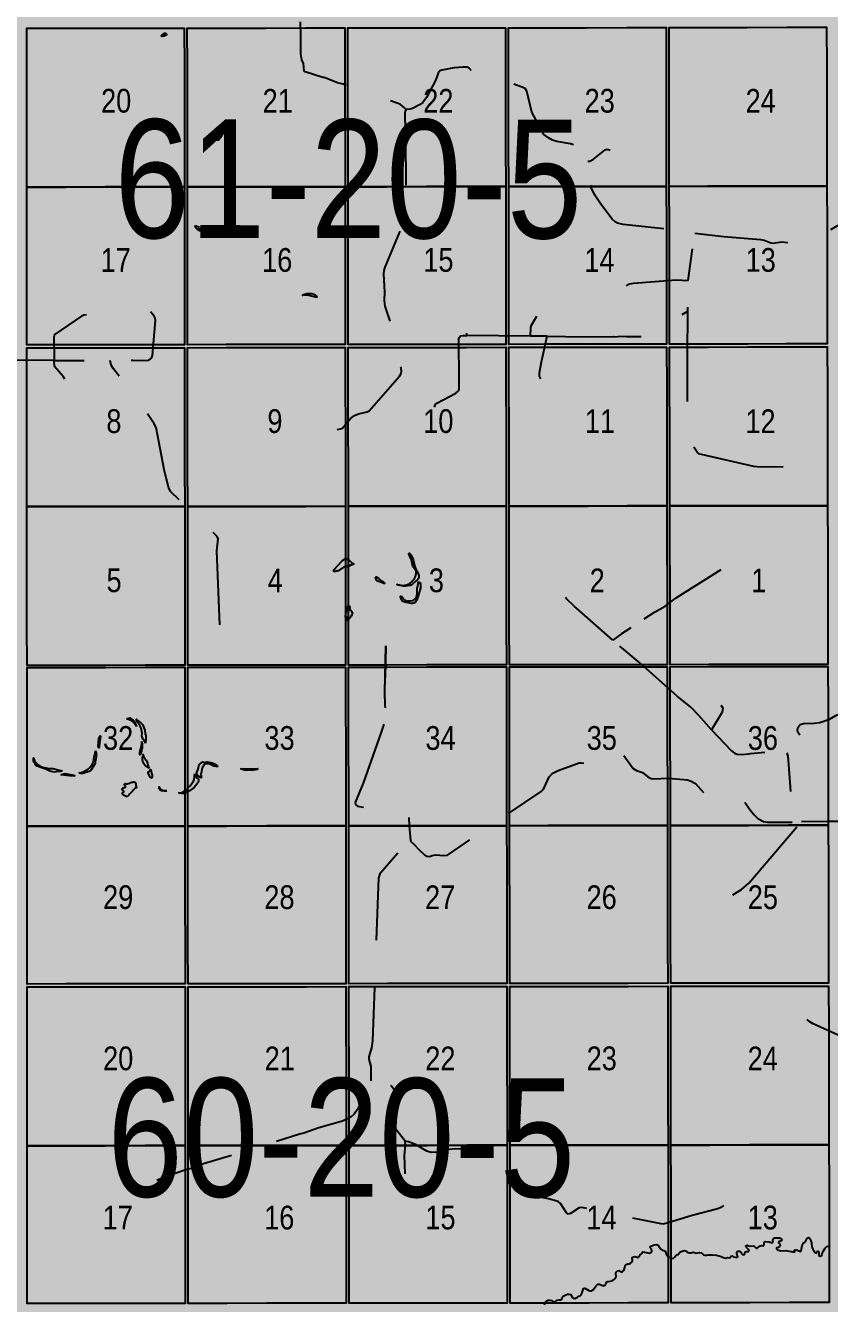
# Model space of a CAD drawing. Extents: x 403018 to 417191, y 6033193 to 6042673.
# Drawn here: x 414791.4 to 415062.6, y 6036080.4 to 6036511.4 of the extents above; entities that cross this region are included whole.
import ezdxf

# ---------------------------------------------------------------- set-up
doc = ezdxf.new("R2010")
doc.units = 0
doc.header["$LTSCALE"] = 5
doc.linetypes.add('DASHED2', pattern=[9.525, 6.35, -3.175])
for name, color, linetype in [('Quarters', 8, 'Continuous'), ('RoadSeg', 57, 'DASHED2'), ('T-WATER', 160, 'Continuous')]:
    doc.layers.add(name, color=color, linetype=linetype)
doc.layers.add('ROUTE-MAP-BACKGROUND-H', color=7, linetype='Continuous', true_color=0xf0ebff)
doc.styles.add('120', font='ARIALN.TTF', dxfattribs={"height": 13})

msp = doc.modelspace()

# ---------------------------------------------------------------- hatches: boundary and pattern name
at = {"layer": 'ROUTE-MAP-BACKGROUND-H'}
h = msp.add_hatch(color=256, dxfattribs=at)
h.dxf.hatch_style = 1
h.paths.add_polyline_path([(412923.423, 6037807.465), (416092.9, 6037807.465), (416092.9, 6035965.758), (412923.423, 6035965.758)])

# ---------------------------------------------------------------- linework, layer by layer
at = {"layer": 'Quarters'}
for points in [[(414804.852, 6036456.976), (414791.807, 6036456.963), (414791.801, 6036470.354), (414791.795, 6036483.744), (414791.789, 6036497.135), (414791.783, 6036510.525), (414804.824, 6036510.538), (414818.199, 6036510.551), (414831.575, 6036510.564), (414844.95, 6036510.577), (414844.961, 6036497.187), (414844.971, 6036483.797), (414844.981, 6036470.407), (414844.991, 6036457.017), (414831.612, 6036457.004), (414818.232, 6036456.99), (414804.852, 6036456.976)], [(414859.04, 6036457.031), (414845.995, 6036457.018), (414845.987, 6036467.432), (414845.985, 6036470.408), (414845.975, 6036483.798), (414845.965, 6036497.188), (414845.955, 6036510.578), (414858.995, 6036510.591), (414872.371, 6036510.604), (414885.746, 6036510.617), (414899.122, 6036510.63), (414899.136, 6036497.24), (414899.15, 6036483.851), (414899.165, 6036470.461), (414899.179, 6036457.072), (414885.8, 6036457.059), (414872.42, 6036457.045), (414862.654, 6036457.035), (414859.04, 6036457.031)], [(414953.343, 6036470.52), (414953.362, 6036457.131), (414939.984, 6036457.116), (414926.605, 6036457.101), (414913.227, 6036457.087), (414900.183, 6036457.073), (414900.169, 6036470.463), (414900.155, 6036483.852), (414900.14, 6036497.241), (414900.126, 6036510.631), (414913.165, 6036510.644), (414926.538, 6036510.657), (414939.912, 6036510.672), (414953.286, 6036510.686), (414953.305, 6036497.298), (414953.324, 6036483.909), (414953.343, 6036470.52)], [(415007.522, 6036470.58), (415007.546, 6036457.192), (414994.167, 6036457.177), (414980.789, 6036457.162), (414967.41, 6036457.147), (414954.366, 6036457.132), (414954.347, 6036470.521), (414954.328, 6036483.91), (414954.309, 6036497.299), (414954.29, 6036510.688), (414967.329, 6036510.702), (414980.703, 6036510.716), (414994.077, 6036510.731), (415007.451, 6036510.746), (415007.475, 6036497.357), (415007.498, 6036483.969), (415007.522, 6036470.58)], [(415061.701, 6036470.69), (415061.729, 6036457.298), (415048.351, 6036457.272), (415034.972, 6036457.246), (415021.594, 6036457.22), (415008.55, 6036457.194), (415008.526, 6036470.582), (415008.503, 6036483.971), (415008.479, 6036497.359), (415008.455, 6036510.748), (415021.494, 6036510.777), (415034.868, 6036510.806), (415048.242, 6036510.836), (415061.616, 6036510.865), (415061.644, 6036497.473), (415061.673, 6036484.082), (415061.701, 6036470.69)], [(414804.88, 6036403.75), (414791.832, 6036403.736), (414791.826, 6036416.791), (414791.82, 6036430.182), (414791.814, 6036443.573), (414791.807, 6036456.963), (414804.852, 6036456.976), (414818.232, 6036456.99), (414831.612, 6036457.004), (414844.991, 6036457.017), (414845.001, 6036443.627), (414845.012, 6036430.237), (414845.019, 6036420.596), (414845.022, 6036416.847), (414845.032, 6036403.792), (414831.648, 6036403.778), (414818.264, 6036403.764), (414804.88, 6036403.75)], [(414859.085, 6036403.807), (414846.036, 6036403.793), (414846.026, 6036416.848), (414846.016, 6036430.238), (414846.006, 6036443.628), (414845.999, 6036452.708), (414845.995, 6036457.018), (414859.04, 6036457.031), (414862.654, 6036457.035), (414872.42, 6036457.045), (414885.8, 6036457.059), (414899.179, 6036457.072), (414899.194, 6036443.683), (414899.208, 6036430.293), (414899.222, 6036416.904), (414899.236, 6036403.849), (414885.852, 6036403.835), (414872.469, 6036403.821), (414859.085, 6036403.807)], [(414953.419, 6036416.964), (414953.438, 6036403.91), (414940.055, 6036403.895), (414926.671, 6036403.879), (414913.288, 6036403.865), (414900.241, 6036403.851), (414900.227, 6036416.905), (414900.212, 6036430.294), (414900.198, 6036443.684), (414900.183, 6036457.073), (414913.227, 6036457.087), (414926.605, 6036457.101), (414939.984, 6036457.116), (414953.362, 6036457.131), (414953.381, 6036443.742), (414953.4, 6036430.353), (414953.419, 6036416.964)], [(415007.617, 6036417.027), (415007.64, 6036403.973), (414994.257, 6036403.958), (414980.874, 6036403.942), (414967.49, 6036403.927), (414954.442, 6036403.911), (414954.423, 6036416.965), (414954.404, 6036430.354), (414954.385, 6036443.743), (414954.366, 6036457.132), (414967.41, 6036457.147), (414980.789, 6036457.162), (414994.167, 6036457.177), (415007.546, 6036457.192), (415007.569, 6036443.804), (415007.593, 6036430.415), (415007.617, 6036417.027)], [(415061.814, 6036417.123), (415061.842, 6036404.066), (415048.459, 6036404.043), (415047.917, 6036404.042), (415035.076, 6036404.02), (415021.692, 6036403.997), (415008.644, 6036403.975), (415008.621, 6036417.028), (415008.597, 6036430.417), (415008.574, 6036443.806), (415008.55, 6036457.194), (415021.594, 6036457.22), (415034.972, 6036457.246), (415048.351, 6036457.272), (415061.729, 6036457.298), (415061.758, 6036443.907), (415061.786, 6036430.515), (415061.814, 6036417.123)], [(414804.909, 6036349.184), (414791.856, 6036349.169), (414791.85, 6036362.56), (414791.844, 6036375.95), (414791.838, 6036389.341), (414791.832, 6036402.732), (414804.881, 6036402.745), (414818.265, 6036402.759), (414831.649, 6036402.774), (414845.033, 6036402.788), (414845.043, 6036389.398), (414845.048, 6036381.842), (414845.053, 6036376.008), (414845.063, 6036362.618), (414845.073, 6036349.228), (414831.685, 6036349.213), (414818.297, 6036349.198), (414804.909, 6036349.184)], [(414859.131, 6036349.243), (414846.078, 6036349.229), (414846.067, 6036362.619), (414846.057, 6036376.009), (414846.047, 6036389.399), (414846.037, 6036402.789), (414859.086, 6036402.803), (414872.47, 6036402.817), (414885.853, 6036402.831), (414899.237, 6036402.845), (414899.252, 6036389.456), (414899.266, 6036376.066), (414899.28, 6036362.677), (414899.295, 6036349.288), (414885.907, 6036349.273), (414872.519, 6036349.258), (414859.131, 6036349.243)], [(414953.496, 6036362.739), (414953.515, 6036349.351), (414940.127, 6036349.335), (414926.739, 6036349.319), (414913.352, 6036349.303), (414900.299, 6036349.289), (414900.285, 6036362.678), (414900.27, 6036376.067), (414900.256, 6036389.457), (414900.242, 6036402.846), (414913.29, 6036402.86), (414926.673, 6036402.875), (414940.056, 6036402.891), (414953.439, 6036402.906), (414953.458, 6036389.517), (414953.477, 6036376.128), (414953.496, 6036362.739)], [(415007.713, 6036362.804), (415007.736, 6036349.415), (414994.348, 6036349.399), (414980.961, 6036349.383), (414967.572, 6036349.367), (414954.52, 6036349.352), (414954.501, 6036362.741), (414954.481, 6036376.129), (414954.462, 6036389.518), (414954.443, 6036402.907), (414967.492, 6036402.922), (414980.875, 6036402.938), (414994.258, 6036402.953), (415007.642, 6036402.969), (415007.665, 6036389.58), (415007.689, 6036376.192), (415007.713, 6036362.804)], [(415061.929, 6036362.887), (415061.957, 6036349.495), (415048.57, 6036349.475), (415035.182, 6036349.456), (415021.794, 6036349.436), (415008.741, 6036349.417), (415008.717, 6036362.805), (415008.693, 6036376.194), (415008.67, 6036389.582), (415008.646, 6036402.971), (415021.694, 6036402.993), (415035.078, 6036403.016), (415048.461, 6036403.039), (415061.844, 6036403.062), (415061.872, 6036389.67), (415061.901, 6036376.278), (415061.929, 6036362.887)], [(414804.937, 6036295.62), (414791.88, 6036295.605), (414791.874, 6036308.996), (414791.868, 6036322.387), (414791.863, 6036334.654), (414791.862, 6036335.778), (414791.856, 6036349.169), (414804.909, 6036349.184), (414818.297, 6036349.198), (414831.685, 6036349.213), (414845.073, 6036349.228), (414845.084, 6036335.838), (414845.094, 6036322.447), (414845.104, 6036309.057), (414845.114, 6036295.666), (414831.722, 6036295.65), (414818.33, 6036295.635), (414804.937, 6036295.62)], [(414859.175, 6036295.682), (414846.118, 6036295.667), (414846.108, 6036309.058), (414846.098, 6036322.448), (414846.088, 6036335.839), (414846.078, 6036349.229), (414859.131, 6036349.243), (414872.519, 6036349.258), (414885.907, 6036349.273), (414899.295, 6036349.288), (414899.309, 6036335.898), (414899.323, 6036322.508), (414899.338, 6036309.118), (414899.352, 6036295.728), (414885.96, 6036295.713), (414872.568, 6036295.697), (414859.175, 6036295.682)], [(414953.572, 6036309.183), (414953.591, 6036295.793), (414940.199, 6036295.777), (414926.806, 6036295.76), (414913.414, 6036295.744), (414900.356, 6036295.729), (414900.342, 6036309.119), (414900.328, 6036322.509), (414900.313, 6036335.899), (414900.299, 6036349.289), (414913.352, 6036349.303), (414926.739, 6036349.319), (414940.127, 6036349.335), (414953.515, 6036349.351), (414953.534, 6036335.961), (414953.553, 6036322.572), (414953.572, 6036309.183)], [(415007.808, 6036309.249), (415007.831, 6036295.861), (414994.439, 6036295.844), (414981.046, 6036295.827), (414967.653, 6036295.811), (414954.596, 6036295.795), (414954.577, 6036309.184), (414954.558, 6036322.573), (414954.539, 6036335.963), (414954.52, 6036349.352), (414967.572, 6036349.367), (414980.961, 6036349.383), (414994.348, 6036349.399), (415007.736, 6036349.415), (415007.76, 6036336.027), (415007.784, 6036322.638), (415007.808, 6036309.249)], [(415062.043, 6036309.32), (415062.071, 6036295.928), (415048.679, 6036295.911), (415035.286, 6036295.895), (415021.893, 6036295.878), (415008.836, 6036295.862), (415008.812, 6036309.251), (415008.788, 6036322.64), (415008.764, 6036336.028), (415008.741, 6036349.417), (415021.794, 6036349.436), (415035.182, 6036349.456), (415048.57, 6036349.475), (415061.957, 6036349.495), (415061.986, 6036336.103), (415062.014, 6036322.712), (415062.043, 6036309.32)], [(414804.961, 6036241.395), (414791.899, 6036241.381), (414791.894, 6036254.77), (414791.89, 6036268.158), (414791.885, 6036281.547), (414791.88, 6036294.935), (414804.938, 6036294.95), (414818.33, 6036294.966), (414831.722, 6036294.981), (414845.115, 6036294.996), (414845.124, 6036281.607), (414845.133, 6036268.218), (414845.143, 6036254.828), (414845.152, 6036241.439), (414831.755, 6036241.425), (414818.358, 6036241.41), (414804.961, 6036241.395)], [(414859.219, 6036241.455), (414846.157, 6036241.44), (414846.147, 6036254.83), (414846.138, 6036268.219), (414846.128, 6036281.608), (414846.119, 6036294.997), (414859.176, 6036295.012), (414872.568, 6036295.028), (414885.961, 6036295.043), (414899.353, 6036295.058), (414899.367, 6036281.668), (414899.381, 6036268.278), (414899.396, 6036254.888), (414899.41, 6036241.498), (414886.013, 6036241.484), (414872.616, 6036241.469), (414859.219, 6036241.455)], [(414953.649, 6036254.952), (414953.668, 6036241.561), (414940.271, 6036241.545), (414926.874, 6036241.529), (414913.476, 6036241.514), (414900.414, 6036241.5), (414900.4, 6036254.89), (414900.386, 6036268.28), (414900.371, 6036281.67), (414900.357, 6036295.06), (414913.414, 6036295.075), (414926.807, 6036295.091), (414940.2, 6036295.107), (414953.592, 6036295.124), (414953.611, 6036281.733), (414953.63, 6036268.343), (414953.649, 6036254.952)], [(415007.904, 6036255.017), (415007.928, 6036241.626), (414994.53, 6036241.61), (414981.133, 6036241.594), (414967.735, 6036241.578), (414954.673, 6036241.563), (414954.654, 6036254.953), (414954.635, 6036268.344), (414954.616, 6036281.734), (414954.597, 6036295.125), (414967.654, 6036295.141), (414981.047, 6036295.158), (414994.44, 6036295.175), (415007.833, 6036295.191), (415007.856, 6036281.8), (415007.88, 6036268.409), (415007.904, 6036255.017)], [(415062.158, 6036255.094), (415062.187, 6036241.706), (415048.789, 6036241.686), (415035.392, 6036241.667), (415021.994, 6036241.647), (415008.932, 6036241.628), (415008.908, 6036255.019), (415008.902, 6036258.636), (415008.884, 6036268.41), (415008.861, 6036281.801), (415008.837, 6036295.192), (415021.895, 6036295.209), (415035.287, 6036295.225), (415040.57, 6036295.231), (415048.68, 6036295.242), (415062.073, 6036295.258), (415062.101, 6036281.87), (415062.13, 6036268.482), (415062.158, 6036255.094)], [(414804.984, 6036188.175), (414791.917, 6036188.161), (414791.913, 6036201.215), (414791.908, 6036214.604), (414791.904, 6036227.992), (414791.899, 6036241.381), (414804.961, 6036241.395), (414818.358, 6036241.41), (414831.755, 6036241.425), (414845.152, 6036241.439), (414845.162, 6036228.05), (414845.171, 6036214.661), (414845.181, 6036201.271), (414845.19, 6036188.217), (414831.788, 6036188.203), (414818.386, 6036188.189), (414804.984, 6036188.175)], [(414859.261, 6036188.231), (414846.194, 6036188.218), (414846.185, 6036201.272), (414846.176, 6036214.662), (414846.166, 6036228.051), (414846.157, 6036241.44), (414859.219, 6036241.455), (414872.616, 6036241.469), (414886.013, 6036241.484), (414899.41, 6036241.498), (414899.424, 6036228.108), (414899.439, 6036214.719), (414899.453, 6036201.328), (414899.467, 6036188.273), (414886.065, 6036188.259), (414872.663, 6036188.245), (414859.261, 6036188.231)], [(414953.726, 6036201.389), (414953.744, 6036188.334), (414940.342, 6036188.318), (414926.94, 6036188.303), (414913.538, 6036188.288), (414900.471, 6036188.274), (414900.457, 6036201.329), (414900.443, 6036214.72), (414900.429, 6036228.11), (414900.414, 6036241.5), (414913.476, 6036241.514), (414926.874, 6036241.529), (414940.271, 6036241.545), (414953.668, 6036241.561), (414953.688, 6036228.171), (414953.707, 6036214.78), (414953.726, 6036201.389)], [(415007.999, 6036201.452), (415008.022, 6036188.396), (414994.62, 6036188.381), (414981.218, 6036188.365), (414967.816, 6036188.35), (414954.748, 6036188.335), (414954.73, 6036201.39), (414954.711, 6036214.781), (414954.692, 6036228.172), (414954.673, 6036241.563), (414967.735, 6036241.578), (414981.133, 6036241.594), (414994.53, 6036241.61), (415007.928, 6036241.626), (415007.951, 6036228.235), (415007.975, 6036214.844), (415007.999, 6036201.452)], [(415062.272, 6036201.541), (415062.3, 6036188.488), (415048.898, 6036188.465), (415035.496, 6036188.443), (415022.093, 6036188.42), (415009.026, 6036188.398), (415009.003, 6036201.454), (415008.979, 6036214.845), (415008.956, 6036228.236), (415008.932, 6036241.628), (415021.994, 6036241.647), (415035.392, 6036241.667), (415048.789, 6036241.686), (415062.187, 6036241.706), (415062.215, 6036228.318), (415062.244, 6036214.93), (415062.272, 6036201.541)], [(414805.008, 6036133.616), (414791.936, 6036133.603), (414791.932, 6036146.991), (414791.927, 6036160.38), (414791.922, 6036173.768), (414791.918, 6036187.157), (414804.985, 6036187.171), (414818.387, 6036187.185), (414831.789, 6036187.199), (414845.191, 6036187.213), (414845.2, 6036173.823), (414845.21, 6036160.434), (414845.219, 6036147.045), (414845.229, 6036133.655), (414831.822, 6036133.642), (414818.415, 6036133.629), (414805.008, 6036133.616)], [(414899.511, 6036147.099), (414899.525, 6036133.709), (414886.118, 6036133.696), (414872.712, 6036133.683), (414859.305, 6036133.669), (414846.233, 6036133.656), (414846.223, 6036147.046), (414846.214, 6036160.435), (414846.205, 6036173.824), (414846.195, 6036187.214), (414859.262, 6036187.227), (414872.664, 6036187.241), (414886.066, 6036187.255), (414899.468, 6036187.269), (414899.482, 6036173.879), (414899.497, 6036160.489), (414899.511, 6036147.099)], [(414953.803, 6036147.157), (414953.822, 6036133.767), (414940.415, 6036133.752), (414927.008, 6036133.737), (414913.601, 6036133.724), (414900.529, 6036133.71), (414900.515, 6036147.1), (414900.501, 6036160.49), (414900.487, 6036173.88), (414900.472, 6036187.27), (414913.539, 6036187.284), (414926.941, 6036187.299), (414940.343, 6036187.314), (414953.746, 6036187.329), (414953.765, 6036173.939), (414953.784, 6036160.548), (414953.803, 6036147.157)], [(415008.095, 6036147.218), (415008.119, 6036133.827), (414994.712, 6036133.812), (414981.305, 6036133.797), (414967.898, 6036133.782), (414954.826, 6036133.768), (414954.807, 6036147.159), (414954.788, 6036160.549), (414954.769, 6036173.94), (414954.75, 6036187.33), (414964.383, 6036187.341), (414967.817, 6036187.345), (414981.219, 6036187.361), (414994.622, 6036187.376), (415008.024, 6036187.392), (415008.048, 6036174), (415008.071, 6036160.609), (415008.095, 6036147.218)], [(415062.387, 6036147.32), (415062.416, 6036133.931), (415049.009, 6036133.906), (415035.602, 6036133.88), (415022.195, 6036133.854), (415009.123, 6036133.829), (415009.099, 6036147.22), (415009.076, 6036160.611), (415009.052, 6036174.002), (415009.028, 6036187.393), (415022.095, 6036187.416), (415035.498, 6036187.438), (415048.9, 6036187.461), (415062.302, 6036187.484), (415062.33, 6036174.096), (415062.359, 6036160.708), (415062.387, 6036147.32)], [(414805.031, 6036080.395), (414791.955, 6036080.383), (414791.95, 6036093.437), (414791.946, 6036106.825), (414791.941, 6036120.214), (414791.936, 6036133.603), (414805.008, 6036133.616), (414818.415, 6036133.629), (414831.822, 6036133.642), (414845.229, 6036133.655), (414845.238, 6036120.266), (414845.248, 6036106.877), (414845.257, 6036093.487), (414845.266, 6036080.433), (414835.386, 6036080.423), (414831.855, 6036080.42), (414818.443, 6036080.408), (414805.031, 6036080.395)], [(414899.568, 6036093.539), (414899.582, 6036080.484), (414886.171, 6036080.471), (414872.759, 6036080.459), (414859.347, 6036080.446), (414846.271, 6036080.434), (414846.261, 6036093.488), (414846.252, 6036106.878), (414846.242, 6036120.267), (414846.233, 6036133.656), (414859.305, 6036133.669), (414872.712, 6036133.683), (414886.118, 6036133.696), (414899.525, 6036133.709), (414899.54, 6036120.319), (414899.554, 6036106.929), (414899.568, 6036093.539)], [(414953.879, 6036093.595), (414953.897, 6036080.539), (414940.486, 6036080.525), (414927.074, 6036080.511), (414913.663, 6036080.498), (414900.586, 6036080.485), (414900.572, 6036093.54), (414900.558, 6036106.93), (414900.544, 6036120.32), (414900.529, 6036133.71), (414913.601, 6036133.724), (414927.008, 6036133.737), (414940.415, 6036133.752), (414953.822, 6036133.767), (414953.841, 6036120.376), (414953.86, 6036106.986), (414953.879, 6036093.595)], [(415008.19, 6036093.653), (415008.213, 6036080.597), (414994.802, 6036080.582), (414981.39, 6036080.568), (414967.978, 6036080.554), (414954.902, 6036080.54), (414954.883, 6036093.596), (414954.864, 6036106.987), (414954.845, 6036120.377), (414954.826, 6036133.768), (414967.898, 6036133.782), (414981.305, 6036133.797), (414994.712, 6036133.812), (415008.119, 6036133.827), (415008.143, 6036120.435), (415008.166, 6036107.044), (415008.19, 6036093.653)], [(415022.294, 6036080.627), (415009.218, 6036080.599), (415009.194, 6036093.655), (415009.171, 6036107.046), (415009.147, 6036120.437), (415009.123, 6036133.829), (415022.195, 6036133.854), (415035.602, 6036133.88), (415049.009, 6036133.906), (415062.416, 6036133.931), (415062.444, 6036120.543), (415062.473, 6036107.155), (415062.501, 6036093.767), (415062.529, 6036080.714), (415049.118, 6036080.685), (415035.706, 6036080.656), (415022.294, 6036080.627)]]:
    msp.add_lwpolyline(points, close=True, dxfattribs=at)
at = {"layer": 'RoadSeg'}
msp.add_line((414961.734, 6036406.642), (414940.256, 6036406.842), dxfattribs=at)
at = {"layer": 'RoadSeg', "flags": 128}
for points in [[(414896.533, 6036375.206), (414897.632, 6036375.373), (414898.264, 6036375.672), (414900.995, 6036378.87), (414902.394, 6036379.902), (414903.659, 6036380.434), (414906.589, 6036381.167), (414907.289, 6036381.534), (414917.578, 6036393.189), (414918.145, 6036394.121), (414918.211, 6036394.82), (414918.045, 6036395.886), (414916.779, 6036399.582), (414915.081, 6036409.705), (414912.717, 6036416.765), (414912.483, 6036418.563), (414912.617, 6036421.66), (414912.284, 6036427.587), (414912.384, 6036428.786), (414912.75, 6036429.951), (414918.511, 6036444.038), (414919.543, 6036447.734), (414919.943, 6036449.832), (414920.043, 6036451.164), (414919.843, 6036456.792), (414919.71, 6036473.908), (414919.443, 6036480.768), (414919.477, 6036482), (414919.676, 6036482.965), (414919.843, 6036483.132), (414917.845, 6036484.764), (414916.779, 6036485.23), (414898.498, 6036491.623), (414896.633, 6036492.156), (414892.137, 6036493.888), (414891.638, 6036493.921), (414885.71, 6036495.819), (414885.377, 6036496.052), (414885.111, 6036498.583), (414884.545, 6036499.882), (414884.245, 6036501.88), (414884.278, 6036507.874), (414884.112, 6036512.469), (414884.212, 6036516.931), (414884.445, 6036518.03), (414885.011, 6036519.129), (414886.509, 6036520.594), (414903.293, 6036534.447), (414903.725, 6036534.88), (414903.925, 6036535.346), (414903.692, 6036536.545)], [(414994.168, 6036423.658), (414995.134, 6036424.324), (414996.499, 6036424.59), (415010.885, 6036425.722), (415014.948, 6036425.49), (415017.112, 6036441.44), (415010.319, 6036442.439), (414993.003, 6036444.371), (414991.105, 6036444.837), (414990.306, 6036445.237), (414989.273, 6036446.136), (414985.444, 6036451.164), (414983.479, 6036454.261), (414982.247, 6036456.758), (414981.814, 6036458.19), (414981.048, 6036465.649), (414980.882, 6036467.048), (414980.415, 6036468.047), (414979.916, 6036468.713), (414978.218, 6036470.145), (414976.986, 6036470.844), (414975.221, 6036471.543), (414970.592, 6036472.376), (414969.16, 6036472.809), (414967.828, 6036473.508), (414966.23, 6036474.74), (414964.731, 6036477.371), (414964.198, 6036478.936), (414963.799, 6036479.269), (414962.2, 6036482.266), (414960.435, 6036489.359), (414959.969, 6036490.158), (414959.103, 6036490.591), (414954.008, 6036492.356), (414952.077, 6036492.689), (414947.582, 6036492.922), (414946.116, 6036493.222), (414942.82, 6036494.487), (414942.387, 6036494.92), (414941.588, 6036496.518), (414941.088, 6036497.051), (414940.389, 6036497.384), (414938.89, 6036497.451), (414935.96, 6036497.184), (414931.831, 6036496.385), (414931.165, 6036496.119), (414930.565, 6036495.32), (414929.666, 6036492.955), (414926.636, 6036487.128), (414925.404, 6036485.496), (414924.338, 6036484.73), (414921.974, 6036483.498), (414920.975, 6036483.198), (414919.843, 6036483.132)], [(414804.658, 6036392.19), (414804.125, 6036393.055), (414801.195, 6036396.485), (414801.028, 6036398.483), (414756.806, 6036398.616), (414739.89, 6036398.816), (414733.729, 6036398.816), (414732.697, 6036398.949), (414731.698, 6036399.349), (414730.732, 6036400.148), (414729.9, 6036401.247), (414729.234, 6036403.811), (414728.667, 6036404.943), (414728.368, 6036405.243), (414727.069, 6036406.009), (414726.203, 6036406.076), (414724.172, 6036405.743), (414723.439, 6036405.976), (414722.84, 6036406.542), (414721.175, 6036409.672), (414720.343, 6036410.638), (414718.777, 6036411.637), (414713.682, 6036413.035), (414709.886, 6036414.7), (414708.821, 6036414.534), (414707.322, 6036413.768), (414706.756, 6036413.634), (414705.724, 6036413.768), (414704.758, 6036414.434), (414703.726, 6036415.533), (414701.828, 6036418.197), (414701.062, 6036418.896), (414700.263, 6036418.929), (414697.665, 6036417.63), (414696.932, 6036417.464), (414695.9, 6036417.564), (414694.635, 6036417.93), (414690.672, 6036419.795), (414688.741, 6036420.994), (414688.275, 6036421.56), (414687.908, 6036424.191), (414687.475, 6036434.481), (414687.842, 6036435.979), (414688.841, 6036438.177), (414688.974, 6036439.575), (414688.108, 6036445.503), (414687.808, 6036446.402), (414686.976, 6036447.834), (414686.476, 6036450.831), (414686.01, 6036458.223), (414685.71, 6036468.413), (414644.285, 6036468.513)], [(414981.048, 6036465.649), (414981.781, 6036465.749), (414983.013, 6036466.382), (414986.876, 6036469.545), (414987.642, 6036469.778), (414988.607, 6036469.445)], [(415017.112, 6036441.44), (415026.936, 6036440.308), (415039.29, 6036439.309), (415040.522, 6036439.043), (415042.82, 6036438.177), (415043.552, 6036438.077), (415046.383, 6036438.51), (415053.076, 6036437.644), (415054.175, 6036437.844), (415055.54, 6036438.31), (415059.769, 6036440.874), (415060.169, 6036440.941), (415068.128, 6036445.569), (415070.991, 6036447.001), (415071.591, 6036447.468), (415072.523, 6036448.6), (415073.422, 6036450.398), (415075.487, 6036452.895)], [(415046.916, 6036362.619), (415039.157, 6036362.519), (415037.092, 6036362.686), (415019.376, 6036366.715), (415018.744, 6036366.915), (415017.945, 6036367.514), (415016.313, 6036370.112), (415015.047, 6036372.675), (415014.648, 6036374.707), (415014.681, 6036401.38), (415014.848, 6036413.768), (415014.748, 6036415.133), (415014.948, 6036425.49)], [(414929.333, 6036382.766), (414929.666, 6036383.698), (414930.099, 6036384.064), (414936.493, 6036387.461), (414937.492, 6036388.227), (414937.625, 6036388.626), (414937.692, 6036391.39), (414937.558, 6036405.943), (414938.058, 6036406.742), (414939.024, 6036406.908), (414940.256, 6036406.842), (414940.122, 6036414.967)], [(414967.395, 6036406.642), (414979.849, 6036406.475), (414989.773, 6036406.575), (414990.306, 6036406.442), (414991.971, 6036406.642), (414994.068, 6036406.508), (414999.43, 6036406.575), (414999.896, 6036406.442), (415002.194, 6036407.241), (415004.891, 6036408.773), (415014.748, 6036415.133)], [(414811.984, 6036413.901), (414811.085, 6036413.801), (414810.252, 6036413.468), (414801.328, 6036407.374), (414801.028, 6036406.941), (414800.895, 6036406.242), (414801.028, 6036398.483), (414819.91, 6036398.483), (414827.535, 6036398.55), (414830.665, 6036398.417), (414832.93, 6036398.583), (414833.929, 6036399.216), (414834.228, 6036400.115), (414835.261, 6036411.903), (414835.161, 6036412.702), (414834.828, 6036413.435), (414833.496, 6036414.833)], [(414965.164, 6036392.256), (414964.798, 6036393.222), (414964.798, 6036394.354), (414965.464, 6036398.05), (414967.395, 6036406.642), (414961.734, 6036406.642), (414961.867, 6036409.572), (414962.067, 6036410.405), (414963.899, 6036413.402)], [(414856.872, 6036309.339), (414855.907, 6036334.281), (414856.34, 6036338.31), (414856.073, 6036339.076), (414840.289, 6036354.294), (414839.656, 6036355.792), (414838.158, 6036361.72), (414835.461, 6036375.906), (414834.828, 6036377.138), (414832.197, 6036380.968), (414821.042, 6036395.653), (414820.276, 6036396.885), (414819.91, 6036398.483)], [(415015.928, 6036281.417), (415015.813, 6036281.533), (415011.251, 6036285.23), (414998.098, 6036296.885), (414989.506, 6036304.177), (414992.437, 6036306.275), (415003.592, 6036313.568), (415007.189, 6036315.599), (415010.885, 6036318.397), (415026.036, 6036327.954)], [(414995.572, 6036308.325), (414992.437, 6036306.275), (414989.506, 6036304.177), (414977.285, 6036314.933), (414976.519, 6036315.466), (414973.889, 6036318.03), (414973.589, 6036318.53)], [(415022.84, 6036273.841), (415018.544, 6036278.736), (415015.813, 6036281.533), (415011.251, 6036285.23), (414998.098, 6036296.885), (414989.506, 6036304.177), (414984.811, 6036308.31)], [(415026.427, 6036281.431), (415026.27, 6036281.833), (415025.903, 6036282.133), (415026.27, 6036281.833), (415026.569, 6036281.067), (415026.436, 6036279.869), (415022.84, 6036273.841), (415029.4, 6036266.881), (415030.532, 6036266.016), (415031.464, 6036265.716), (415032.996, 6036265.616), (415035.327, 6036265.749), (415035.927, 6036265.949), (415045.317, 6036266.815), (415048.281, 6036266.149), (415048.514, 6036266.382), (415050.046, 6036266.582), (415050.678, 6036267.015), (415052.543, 6036270.378), (415052.743, 6036271.71), (415051.944, 6036273.109), (415051.811, 6036273.741), (415052.044, 6036274.74), (415052.743, 6036275.64), (415053.775, 6036276.073), (415057.372, 6036276.106), (415059.337, 6036276.405), (415062.633, 6036277.504), (415064.731, 6036278.703), (415068.228, 6036280.335), (415070.359, 6036280.801), (415071.025, 6036281.134), (415075.154, 6036284.863), (415075.753, 6036285.396), (415077.685, 6036285.962), (415078.218, 6036285.896), (415078.584, 6036285.596), (415078.75, 6036285.063), (415078.884, 6036282.899), (415078.75, 6036285.063), (415078.584, 6036285.596), (415078.218, 6036285.896), (415077.685, 6036285.962), (415075.753, 6036285.396), (415075.154, 6036284.863), (415073.889, 6036286.029), (415071.791, 6036288.793), (415071.158, 6036290.458), (415070.592, 6036294.421), (415069.959, 6036295.686), (415067.895, 6036298.483), (415067.728, 6036299.083), (415067.662, 6036302.313), (415067.861, 6036303.978), (415068.561, 6036305.11), (415069.992, 6036306.176), (415070.925, 6036308.04), (415071.325, 6036308.34), (415071.757, 6036308.43)], [(414912.827, 6036281.272), (414912.65, 6036282.266), (414912.617, 6036286.629), (414912.883, 6036302.213), (414912.617, 6036286.629), (414912.65, 6036282.266), (414913.249, 6036278.903), (414911.351, 6036273.109), (414905.224, 6036255.926), (414902.627, 6036249.432), (414902.66, 6036248.733), (414903.334, 6036248.162), (414906.889, 6036247.501), (414914.881, 6036246.169), (414920.209, 6036245.07), (414920.624, 6036244.448), (414920.842, 6036241.474), (414921.241, 6036236.545), (414921.375, 6036236.212), (414922.34, 6036235.38), (414924.238, 6036233.282), (414926.003, 6036231.684), (414926.803, 6036231.251), (414927.801, 6036231.117), (414928.601, 6036231.55), (414929.833, 6036231.783), (414932.464, 6036231.45), (414933.696, 6036231.65), (414965.297, 6036253.129), (414966.03, 6036253.795), (414966.33, 6036254.294), (414968.061, 6036258.024), (414968.76, 6036258.856), (414969.46, 6036259.356), (414971.025, 6036260.122), (414978.118, 6036262.719), (414978.984, 6036262.786), (414980.582, 6036262.552), (414981.448, 6036262.652), (414982.58, 6036263.185), (414983.845, 6036264.75), (414984.645, 6036265.35), (414990.406, 6036267.448), (414991.538, 6036267.115), (414992.204, 6036266.549), (414996.366, 6036260.888), (414997.465, 6036260.155), (414999.496, 6036259.489), (415001.328, 6036258.024), (415002.427, 6036257.491), (415003.259, 6036257.391), (415008.287, 6036257.591), (415014.714, 6036257.025), (415015.947, 6036256.625), (415017.378, 6036255.826), (415020.042, 6036252.796), (415020.709, 6036252.363), (415021.341, 6036252.196), (415022.74, 6036252.263), (415027.735, 6036253.395), (415029.633, 6036253.262), (415031.298, 6036252.796), (415032.763, 6036251.43), (415035.727, 6036246.968), (415037.125, 6036245.17), (415038.457, 6036244.004), (415040.322, 6036242.972), (415041.687, 6036242.706), (415050.046, 6036242.773)], [(415029.932, 6036218.197), (415032.896, 6036220.062), (415035.361, 6036222.193), (415053.176, 6036242.972), (415050.046, 6036242.773), (415049.946, 6036246.202), (415048.914, 6036262.153), (415048.614, 6036265.05), (415048.281, 6036266.149)], [(415053.176, 6036242.972), (415062.533, 6036243.139), (415084.711, 6036242.939), (415098.331, 6036243.006), (415099.863, 6036243.538), (415100.628, 6036244.271), (415101.228, 6036245.669), (415101.761, 6036247.534), (415103.725, 6036250.132), (415100.462, 6036251.097), (415098.297, 6036251.197), (415097.298, 6036250.764), (415095.6, 6036249.299), (415095.001, 6036249.099), (415094.368, 6036249.233), (415091.871, 6036250.831), (415090.106, 6036252.962), (415088.207, 6036254.794)], [(414907.988, 6036155.56), (414908.021, 6036160.388), (414907.322, 6036162.786), (414907.289, 6036163.652), (414908.254, 6036166.649), (414908.521, 6036169.013), (414910.619, 6036223.958), (414911.152, 6036225.623), (414919.976, 6036235.846), (414921.241, 6036236.545)], [(415079.616, 6036165.084), (415079.017, 6036165.017), (415078.284, 6036165.183), (415065.897, 6036170.778), (415065.464, 6036170.911), (415057.105, 6036174.707), (415055.907, 6036175.407), (415055.041, 6036176.139)], [(414919.443, 6036124.091), (414919.243, 6036130.385), (414919.61, 6036133.748), (414919.443, 6036135.18), (414916.147, 6036139.342), (414915.747, 6036140.109), (414915.58, 6036140.841), (414915.614, 6036142.573), (414916.746, 6036147.168), (414916.579, 6036149.532), (414916.113, 6036151.697), (414915.78, 6036152.463), (414914.715, 6036153.828), (414913.815, 6036154.494), (414912.084, 6036154.993), (414909.353, 6036155.26), (414907.988, 6036155.56), (414907.089, 6036153.295), (414903.226, 6036145.669), (414902.26, 6036144.271), (414901.261, 6036143.339), (414900.495, 6036142.873), (414898.264, 6036141.94), (414890.372, 6036139.676), (414885.311, 6036137.844), (414883.812, 6036137.544), (414868.394, 6036132.616), (414851.411, 6036127.554), (414848.081, 6036126.189), (414845.784, 6036125.556), (414837.559, 6036122.826), (414835.694, 6036121.894)], [(415026.836, 6036113.402), (415025.903, 6036112.736), (415024.938, 6036112.369), (415016.313, 6036110.105), (415008.221, 6036107.575), (415006.323, 6036107.208), (414990.639, 6036110.371), (414988.408, 6036110.971), (414979.084, 6036112.802), (414978.184, 6036112.702), (414975.254, 6036110.805), (414974.488, 6036110.572), (414973.822, 6036111.038), (414971.824, 6036114.101), (414971.091, 6036114.801), (414967.828, 6036115.7), (414963.865, 6036116.465), (414957.738, 6036118.497), (414955.907, 6036119.462), (414954.708, 6036120.761), (414952.976, 6036124.524), (414952.111, 6036125.856), (414948.481, 6036128.387), (414946.882, 6036131.084), (414945.55, 6036131.95), (414943.286, 6036132.383), (414936.36, 6036132.583), (414933.363, 6036132.183), (414930.732, 6036131.484), (414928.168, 6036131.317), (414926.769, 6036131.783), (414922.906, 6036134.081), (414920.575, 6036134.98), (414919.443, 6036135.18)]]:
    msp.add_lwpolyline(points, dxfattribs=at)
at = {"layer": 'T-WATER'}
for points in [[(414837.563, 6036507.852), (414838.132, 6036507.945), (414838.593, 6036508.161), (414838.995, 6036508.44), (414838.655, 6036508.773), (414838.079, 6036508.71), (414837.725, 6036508.376), (414837.379, 6036508.154), (414837.112, 6036507.92), (414837.379, 6036507.88), (414837.563, 6036507.852)], [(414837.563, 6036507.852), (414837.379, 6036507.88), (414837.112, 6036507.92), (414837.379, 6036508.154), (414837.725, 6036508.376), (414838.079, 6036508.71), (414838.655, 6036508.773), (414838.995, 6036508.44), (414838.593, 6036508.161), (414838.132, 6036507.945), (414837.563, 6036507.852)], [(414858.356, 6036476.048), (414858.16, 6036475.53), (414857.149, 6036473.729), (414856.863, 6036473.307), (414856.431, 6036472.816), (414855.412, 6036472.694), (414854.778, 6036472.777), (414854.463, 6036473.15), (414854.738, 6036473.604), (414855.07, 6036473.977), (414855.422, 6036474.355), (414855.821, 6036474.667), (414856.687, 6036475.188), (414857.844, 6036476.044), (414858.356, 6036476.048)], [(414851.675, 6036442.122), (414850.213, 6036442.186), (414849.336, 6036442.744), (414848.966, 6036443.093), (414848.633, 6036443.847), (414848.936, 6036443.87), (414849.464, 6036443.691), (414849.907, 6036443.422), (414850.068, 6036442.908), (414850.378, 6036442.53), (414851.023, 6036442.385), (414851.675, 6036442.122)], [(414889.693, 6036419.697), (414886.989, 6036420.429), (414886.29, 6036420.526), (414885.64, 6036420.528), (414884.864, 6036420.412), (414885.251, 6036420.743), (414886.225, 6036421.068), (414887.441, 6036421.105), (414888.096, 6036421.056), (414888.645, 6036420.857), (414889.084, 6036420.585), (414889.444, 6036420.247), (414889.687, 6036419.827), (414889.693, 6036419.697)], [(414920.6, 6036333.37), (414920.857, 6036333.531), (414921.087, 6036333.092), (414921.468, 6036332.783), (414922.096, 6036331.361), (414922.412, 6036330.321), (414922.502, 6036329.737), (414922.799, 6036328.668), (414923.158, 6036327.701), (414923.671, 6036326.837), (414924.055, 6036325.902), (414924.059, 6036325.231), (414923.835, 6036324.784), (414923.536, 6036324.396), (414923.147, 6036324.108), (414921.721, 6036322.796), (414921.284, 6036322.564), (414920.657, 6036322.542), (414919.551, 6036322.311), (414918.783, 6036322.32), (414917.345, 6036322.631), (414917.325, 6036322.635), (414917.148, 6036322.673), (414916.595, 6036322.925), (414916.791, 6036322.889), (414916.982, 6036322.853), (414917.547, 6036322.747), (414918.77, 6036322.613), (414919.946, 6036322.848), (414920.497, 6036323.025), (414920.999, 6036323.297), (414921.768, 6036323.961), (414922.652, 6036325.171), (414922.893, 6036325.642), (414923.185, 6036326.655), (414923.143, 6036327.371), (414922.939, 6036327.849), (414922.3, 6036328.588), (414922.038, 6036329.013), (414921.544, 6036331.204), (414920.958, 6036332.676), (414920.6, 6036333.37)], [(414895.571, 6036327.28), (414897.114, 6036327.673), (414898.774, 6036328.746), (414899.317, 6036328.986), (414900.321, 6036329.117), (414900.816, 6036329.271), (414902.123, 6036329.86), (414901.665, 6036330.036), (414900.571, 6036331.062), (414900.319, 6036331.21), (414900.115, 6036331.33), (414899.558, 6036331.513), (414899.314, 6036331.47), (414899.03, 6036331.42), (414898.18, 6036330.881), (414897.804, 6036330.56), (414895.506, 6036327.925), (414895.241, 6036327.473), (414895.571, 6036327.28)], [(414895.571, 6036327.28), (414895.241, 6036327.473), (414895.506, 6036327.925), (414897.804, 6036330.56), (414898.18, 6036330.881), (414899.03, 6036331.42), (414899.314, 6036331.47), (414899.558, 6036331.513), (414900.115, 6036331.33), (414900.319, 6036331.21), (414900.571, 6036331.062), (414901.665, 6036330.036), (414902.123, 6036329.86), (414900.816, 6036329.271), (414900.321, 6036329.117), (414899.317, 6036328.986), (414898.774, 6036328.746), (414897.114, 6036327.673), (414895.571, 6036327.28)], [(414912.544, 6036323.107), (414910.239, 6036324.004), (414909.87, 6036324.295), (414909.437, 6036325.1), (414909.716, 6036325.467), (414910.512, 6036324.897), (414911.274, 6036324.261), (414912.125, 6036323.724), (414912.448, 6036323.386), (414912.544, 6036323.107)], [(414921.557, 6036316.518), (414921.059, 6036316.564), (414920.427, 6036316.748), (414919.377, 6036316.963), (414918.808, 6036317.175), (414918.412, 6036317.444), (414918.133, 6036317.833), (414917.881, 6036318.904), (414917.916, 6036318.96), (414918.361, 6036318.901), (414918.881, 6036318.074), (414919.224, 6036317.743), (414919.677, 6036317.533), (414920.275, 6036317.421), (414921.406, 6036317.362), (414922.102, 6036317.521), (414922.851, 6036318.125), (414923.196, 6036318.472), (414923.331, 6036318.951), (414923.482, 6036320.121), (414923.526, 6036321.579), (414923.733, 6036322.536), (414923.92, 6036323.368), (414923.788, 6036323.742), (414924.195, 6036323.728), (414924.468, 6036323.535), (414924.605, 6036323.058), (414924.615, 6036322.537), (414924.577, 6036321.673), (414923.815, 6036319.091), (414923.539, 6036317.913), (414922.688, 6036316.718), (414921.96, 6036316.557), (414921.557, 6036316.518)], [(414900.075, 6036310.71), (414899.941, 6036310.713), (414900.017, 6036311.477), (414899.82, 6036311.94), (414899.335, 6036311.869), (414899.48, 6036313.077), (414899.749, 6036314.171), (414899.897, 6036315.275), (414900.27, 6036315.687), (414900.336, 6036315.662), (414900.75, 6036315.494), (414900.831, 6036315.008), (414900.804, 6036314.337), (414901.189, 6036314.046), (414901.461, 6036313.649), (414901.637, 6036313.241), (414901.501, 6036312.762), (414901.262, 6036312.246), (414900.341, 6036311.013), (414900.075, 6036310.71)], [(414828.789, 6036275.023), (414828.178, 6036276.029), (414827.495, 6036276.695), (414826.629, 6036277.204), (414825.592, 6036277.638), (414826.511, 6036277.971), (414827.715, 6036277.159), (414828.011, 6036276.778), (414828.473, 6036275.891), (414828.678, 6036275.436), (414828.789, 6036275.023)], [(414831.832, 6036269.382), (414831.493, 6036270.061), (414830.976, 6036270.873), (414830.639, 6036271.866), (414830.678, 6036272.807), (414830.544, 6036273.905), (414830.394, 6036274.461), (414829.986, 6036275.374), (414829.102, 6036276.521), (414828.839, 6036277.327), (414828.802, 6036277.441), (414829.02, 6036277.179), (414829.848, 6036276.678), (414830.837, 6036275.646), (414831.081, 6036275.219), (414831.596, 6036273.745), (414831.792, 6036272.539), (414831.935, 6036272.001), (414831.998, 6036271.505), (414832.011, 6036270.717), (414831.832, 6036269.382)], [(414816.62, 6036271.855), (414816.574, 6036270.782), (414816.361, 6036269.638), (414816.166, 6036268.185), (414816.124, 6036267.779), (414815.883, 6036268.333), (414816.103, 6036270.804), (414816.265, 6036271.409), (414816.552, 6036271.826), (414816.62, 6036271.855)], [(414830.563, 6036269.96), (414830.605, 6036269.797), (414830.632, 6036269.693), (414830.779, 6036269.125), (414830.726, 6036267.848), (414830.601, 6036267.242), (414830.132, 6036265.674), (414829.958, 6036265.424), (414829.956, 6036266.247), (414830.031, 6036266.839), (414830.364, 6036268.201), (414830.559, 6036268.981), (414830.603, 6036269.591), (414830.563, 6036269.96)], [(414803.735, 6036260.072), (414803.558, 6036259.933), (414803.081, 6036259.783), (414801.801, 6036259.723), (414801.166, 6036259.628), (414799.587, 6036259.961), (414798.2, 6036260.622), (414797.191, 6036260.987), (414796.179, 6036261.264), (414795.755, 6036261.514), (414795.254, 6036261.691), (414794.881, 6036261.999), (414794.588, 6036262.39), (414794.308, 6036262.826), (414794.116, 6036263.379), (414794.014, 6036264.034), (414794.087, 6036264.436), (414794.46, 6036263.401), (414794.741, 6036262.968), (414795.385, 6036262.251), (414796.622, 6036261.464), (414797.096, 6036261.309), (414798.239, 6036261.07), (414799.316, 6036260.905), (414800.077, 6036260.887), (414800.57, 6036260.809), (414802.257, 6036260.45), (414803.298, 6036260.134), (414803.735, 6036260.072)], [(414814.993, 6036266.824), (414815.115, 6036266.634), (414815.159, 6036266.129), (414815.178, 6036264.68), (414815.146, 6036264.181), (414814.897, 6036263.09), (414814.823, 6036262.502), (414813.564, 6036260.401), (414813.25, 6036260.037), (414812.805, 6036259.81), (414810.693, 6036259.215), (414810.069, 6036259.153), (414809.453, 6036259.359), (414809.888, 6036259.405), (414810.408, 6036259.558), (414810.859, 6036259.772), (414812.577, 6036260.783), (414812.931, 6036261.104), (414813.834, 6036262.225), (414814.095, 6036262.633), (414814.293, 6036263.105), (414814.56, 6036264.733), (414814.733, 6036265.326), (414814.993, 6036266.824)], [(414833.152, 6036260.969), (414832.877, 6036261.03), (414832.045, 6036261.554), (414831.694, 6036261.87), (414831.408, 6036262.271), (414831.19, 6036262.72), (414830.984, 6036263.264), (414830.86, 6036263.925), (414830.878, 6036264.523), (414831.026, 6036265.431), (414831.043, 6036265.537), (414831.059, 6036265.226), (414831.555, 6036264.386), (414832.123, 6036263.614), (414832.5, 6036262.669), (414832.717, 6036261.582), (414833.152, 6036260.969)], [(414834.109, 6036258.655), (414834.093, 6036258.086), (414833.97, 6036257.61), (414833.501, 6036257.78), (414832.803, 6036259.25), (414832.805, 6036259.741), (414833.326, 6036259.918), (414833.556, 6036260.465), (414833.8, 6036259.938), (414833.865, 6036259.311), (414834.109, 6036258.655)], [(414856.296, 6036261.457), (414854.938, 6036261.605), (414854.042, 6036262.132), (414853.514, 6036262.319), (414853.026, 6036262.423), (414852.368, 6036262.462), (414851.896, 6036262.295), (414851.539, 6036261.933), (414850.995, 6036261.037), (414850.732, 6036259.882), (414850.572, 6036258.84), (414850.67, 6036258.255), (414850.625, 6036257.648), (414849.629, 6036258.243), (414849.221, 6036259.157), (414849.212, 6036259.669), (414849.664, 6036260.641), (414849.869, 6036261.788), (414850.119, 6036262.201), (414850.81, 6036262.87), (414851.24, 6036263.114), (414851.605, 6036262.833), (414852.127, 6036262.995), (414852.624, 6036263.045), (414853.257, 6036262.993), (414853.848, 6036262.862), (414854.885, 6036262.49), (414855.849, 6036262.035), (414856.183, 6036261.689), (414856.296, 6036261.457)], [(414869.859, 6036260.875), (414869.44, 6036260.558), (414868.253, 6036260.276), (414866.43, 6036260.311), (414865.68, 6036260.237), (414865.154, 6036260.3), (414864.026, 6036260.732), (414867.776, 6036260.718), (414869.859, 6036260.875)], [(414808.121, 6036258.355), (414806.301, 6036258.337), (414805.157, 6036258.522), (414804.445, 6036258.567), (414803.433, 6036258.747), (414804.226, 6036259.07), (414804.805, 6036259.144), (414805.835, 6036258.904), (414807.078, 6036258.741), (414807.613, 6036258.605), (414808.121, 6036258.355)], [(414825.708, 6036251.277), (414824.85, 6036251.628), (414824.682, 6036251.698), (414824.446, 6036251.819), (414824.212, 6036252.025), (414824.113, 6036252.179), (414824.083, 6036252.467), (414824.255, 6036252.702), (414824.392, 6036252.801), (414824.531, 6036253.036), (414824.533, 6036253.222), (414824.483, 6036253.257), (414824.35, 6036253.394), (414824.148, 6036253.498), (414823.998, 6036253.652), (414823.983, 6036253.771), (414824.106, 6036254.141), (414824.261, 6036254.325), (414824.567, 6036254.44), (414824.804, 6036254.419), (414825.007, 6036254.467), (414825.076, 6036254.551), (414825.111, 6036254.652), (414825.081, 6036254.889), (414824.964, 6036254.992), (414824.846, 6036255.078), (414824.764, 6036255.232), (414824.733, 6036255.452), (414824.837, 6036255.654), (414824.94, 6036255.72), (414825.11, 6036255.785), (414825.38, 6036255.714), (414825.667, 6036255.693), (414826.006, 6036255.756), (414826.431, 6036255.902), (414826.891, 6036256.099), (414827.214, 6036256.23), (414827.435, 6036256.277), (414827.689, 6036256.308), (414828.027, 6036256.303), (414828.212, 6036256.233), (414828.379, 6036256.078), (414828.478, 6036255.874), (414828.544, 6036255.738), (414828.574, 6036255.45), (414828.588, 6036255.263), (414828.586, 6036255.128), (414828.762, 6036254.348), (414828.438, 6036254.183), (414828.199, 6036254.051), (414827.924, 6036253.75), (414827.701, 6036253.533), (414827.409, 6036253.216), (414827.117, 6036252.882), (414826.757, 6036252.548), (414826.431, 6036252.164), (414826.206, 6036251.846), (414826.103, 6036251.695), (414826.017, 6036251.594), (414825.708, 6036251.277)], [(414848.484, 6036259.076), (414848.682, 6036258.71), (414848.792, 6036258.167), (414849.024, 6036257.73), (414849.577, 6036257.608), (414849.713, 6036257.067), (414849.711, 6036256.395), (414849.193, 6036255.566), (414848.228, 6036254.491), (414846.698, 6036253.306), (414845.784, 6036252.819), (414844.751, 6036252.412), (414844.161, 6036252.392), (414843.046, 6036252.609), (414843.685, 6036252.675), (414844.171, 6036252.793), (414845.144, 6036253.338), (414845.546, 6036253.625), (414846.148, 6036254.228), (414846.947, 6036254.974), (414848.029, 6036256.616), (414848.219, 6036257.101), (414848.425, 6036258.283), (414848.484, 6036259.076)], [(414838.996, 6036253.287), (414838.729, 6036253.289), (414837.804, 6036253.295), (414837.262, 6036253.37), (414836.783, 6036253.503), (414836.463, 6036253.973), (414836.444, 6036254.28), (414836.416, 6036254.721), (414836.516, 6036254.504), (414837.162, 6036253.805), (414837.588, 6036253.561), (414838.053, 6036253.379), (414838.235, 6036253.371), (414838.716, 6036253.35), (414838.802, 6036253.331), (414838.996, 6036253.287)]]:
    msp.add_lwpolyline(points, close=True, dxfattribs=at)
for points in [[(414987.848, 6036087.807), (414988.046, 6036087.834), (414989.29, 6036087.999), (414990.097, 6036088.561), (414990.418, 6036088.914), (414990.643, 6036089.402), (414990.536, 6036090.637), (414990.714, 6036091.105), (414991.094, 6036091.476), (414991.592, 6036091.572), (414991.968, 6036091.233), (414992.367, 6036090.986), (414992.787, 6036091.233), (414993.174, 6036091.549), (414993.548, 6036092.512), (414993.623, 6036093.195), (414993.965, 6036093.559), (414994.442, 6036093.784), (414995.051, 6036093.765), (414995.505, 6036093.975), (414995.888, 6036094.332), (414996.177, 6036094.75), (414996.019, 6036095.836), (414996.041, 6036095.901), (414996.432, 6036096.168), (414997.02, 6036096.271), (414998.011, 6036095.972), (414998.653, 6036096.731), (414999.412, 6036097.349), (414999.668, 6036097.792), (415000.16, 6036097.766), (415001.87, 6036097.406), (415002.357, 6036097.652), (415002.637, 6036098.105), (415002.521, 6036098.59), (415002.229, 6036099.055), (415002.115, 6036099.554), (415002.534, 6036099.869), (415003.554, 6036100.179), (415004.136, 6036100.255), (415004.805, 6036100.073), (415004.873, 6036099.89), (415005.482, 6036099.115), (415005.738, 6036098.695), (415006.088, 6036098.342), (415006.706, 6036098.243), (415007.152, 6036098.04), (415007.699, 6036096.62), (415008.032, 6036096.278), (415008.46, 6036096.061), (415008.998, 6036095.89), (415009.426, 6036095.632), (415009.927, 6036095.665), (415010.339, 6036096.013), (415010.946, 6036096.777), (415011.503, 6036096.911), (415012.048, 6036097.757), (415012.597, 6036097.886), (415013.573, 6036098.276), (415014.06, 6036098.163), (415014.445, 6036097.832), (415014.887, 6036097.6), (415015.398, 6036097.44), (415015.971, 6036097.502), (415016.549, 6036097.683), (415017.046, 6036097.632), (415017.599, 6036097.407), (415018.78, 6036097.557), (415019.352, 6036097.437), (415019.776, 6036097.173), (415020.108, 6036096.812), (415020.588, 6036096.676), (415021.172, 6036096.697), (415021.861, 6036096.814), (415022.501, 6036096.858), (415023.178, 6036096.834), (415024.473, 6036096.688), (415026.098, 6036096.306), (415027.051, 6036095.832), (415027.567, 6036095.736), (415028.197, 6036095.876), (415028.769, 6036095.841), (415029.243, 6036095.917), (415029.439, 6036096.409), (415029.871, 6036096.535), (415030.202, 6036096.175), (415031.277, 6036095.899), (415031.64, 6036096.198), (415031.435, 6036096.651), (415031.323, 6036097.139), (415031.349, 6036097.733), (415031.394, 6036097.823), (415031.767, 6036098.11), (415032.321, 6036098.074), (415032.666, 6036097.725), (415032.882, 6036097.28), (415033.209, 6036096.908), (415033.706, 6036096.857), (415034.014, 6036097.225), (415034.128, 6036097.797), (415034.59, 6036097.986), (415035.226, 6036097.965), (415035.506, 6036098.374), (415035.195, 6036098.745), (415034.453, 6036099.38), (415034.317, 6036099.903), (415034.787, 6036100.071), (415035.288, 6036099.828), (415035.779, 6036099.732), (415037.036, 6036099.868), (415037.41, 6036099.561), (415037.693, 6036099.152), (415038.105, 6036098.928), (415038.78, 6036099.651), (415039.187, 6036099.907), (415039.682, 6036099.911), (415040.346, 6036099.829), (415040.505, 6036100.295), (415040.51, 6036100.877), (415040.555, 6036101.015), (415040.948, 6036101.299), (415042.239, 6036101.182), (415043.284, 6036100.858), (415043.624, 6036101.183), (415043.461, 6036101.67), (415043.554, 6036102.224), (415043.974, 6036102.495), (415044.477, 6036102.56), (415045.763, 6036102.534), (415045.919, 6036102.486), (415046.31, 6036102.184), (415046.514, 6036101.722), (415046.088, 6036101.455), (415045.518, 6036101.346), (415045.438, 6036100.909), (415045.792, 6036100.576), (415045.967, 6036100.08), (415045.753, 6036099.588), (415045.33, 6036099.322), (415044.766, 6036099.214), (415044.683, 6036098.801), (415045.086, 6036098.533), (415046.163, 6036098.161), (415047.89, 6036098.269), (415050.224, 6036097.776), (415050.856, 6036097.85), (415050.802, 6036098.364), (415051.268, 6036098.541), (415051.779, 6036098.41), (415052.291, 6036098.147), (415052.723, 6036097.847), (415053.06, 6036098.189), (415053.399, 6036099.963), (415053.564, 6036100.434), (415053.802, 6036100.907), (415054.265, 6036101.105), (415054.596, 6036101.449), (415054.708, 6036102.03), (415055.034, 6036102.409), (415055.454, 6036102.664), (415055.881, 6036102.406), (415056.182, 6036102.018), (415056.262, 6036101.404), (415056.469, 6036100.931), (415056.574, 6036100.443), (415056.592, 6036099.698), (415056.706, 6036099.211), (415057.377, 6036097.78), (415057.759, 6036097.453), (415058.214, 6036097.414), (415058.375, 6036097.925), (415058.811, 6036098.067), (415059.022, 6036097.614), (415058.955, 6036096.987), (415058.989, 6036096.545), (415059.469, 6036096.419), (415060.02, 6036096.616), (415060.147, 6036097.224), (415060.321, 6036097.725), (415060.611, 6036098.127), (415061.118, 6036099.011), (415061.426, 6036099.42), (415061.861, 6036099.69), (415062.391, 6036099.652), (415062.642, 6036099.221)], [(414966.449, 6036079.991), (414966.625, 6036080.501), (414966.914, 6036080.909), (414967.297, 6036081.314), (414967.727, 6036081.569), (414968.243, 6036081.57), (414968.843, 6036081.383), (414969.286, 6036081.075), (414969.83, 6036080.927), (414970.278, 6036081.148), (414970.679, 6036081.482), (414971.16, 6036081.614), (414971.831, 6036081.677), (414972.257, 6036081.919), (414972.419, 6036082.464), (414972.733, 6036082.852), (414973.615, 6036083.379), (414974.157, 6036083.567), (414974.658, 6036083.589), (414975.284, 6036083.397), (414975.794, 6036082.452), (414976.169, 6036082.149), (414976.722, 6036082.079), (414977.607, 6036082.561), (414977.946, 6036082.892), (414978.513, 6036082.944), (414978.83, 6036083.306), (414979.055, 6036083.749), (414979.582, 6036085.425), (414980.041, 6036085.627), (414981.378, 6036084.839), (414981.844, 6036084.654), (414982.376, 6036084.693), (414982.885, 6036085.026), (414983.712, 6036086.289), (414984.067, 6036086.641), (414984.508, 6036086.907), (414985.006, 6036086.88), (414986.05, 6036086.428), (414986.555, 6036086.421), (414987.066, 6036086.738), (414987.309, 6036087.174), (414987.505, 6036087.676), (414987.848, 6036087.807)]]:
    msp.add_lwpolyline(points, dxfattribs=at)

# ---------------------------------------------------------------- texts
at = {"layer": 'RoadSeg', "style": '120'}
for s, height, p in [('20', 8.0041, (414816.85, 6036482.068)), ('21', 8.0041, (414871.354, 6036482.033)), ('22', 8.0041, (414925.533, 6036482.033)), ('23', 8.0041, (414979.974, 6036482.068)), ('24', 8.0041, (415034.292, 6036482.033)), ('16', 8.0041, (414871.173, 6036428.367)), ('13', 8.0041, (415034.294, 6036428.375)), ('17', 8.0041, (414816.699, 6036428.356)), ('15', 8.0041, (414925.56, 6036428.391)), ('14', 8.0041, (414979.885, 6036428.356)), ('8', 8.004, (414818.654, 6036374.012)), ('9', 8.004, (414872.969, 6036374.021)), ('10', 8.0041, (414925.533, 6036374.012)), ('11', 8.0041, (414980.037, 6036373.993)), ('12', 8.0041, (415034.217, 6036373.977)), ('5', 8.004, (414818.702, 6036320.335)), ('4', 8.004, (414873.064, 6036320.3)), ('3', 8.004, (414927.429, 6036320.319)), ('2', 8.004, (414981.692, 6036320.284)), ('1', 8.004, (415036.196, 6036320.3)), ('32', 8.0041, (414817.519, 6036267.141)), ('33', 8.0041, (414871.959, 6036267.141)), ('34', 8.0041, (414926.277, 6036267.141)), ('35', 8.0041, (414980.679, 6036267.141)), ('36', 8.0041, (415035.02, 6036267.132)), ('29', 8.0041, (414817.531, 6036213.458)), ('28', 8.0041, (414871.929, 6036213.449)), ('27', 8.0041, (414926.16, 6036213.414)), ('26', 8.0041, (414980.634, 6036213.44)), ('25', 8.0041, (415035.02, 6036213.449)), ('20', 8.0041, (414817.54, 6036159.085)), ('21', 8.0041, (414872.043, 6036159.05)), ('22', 8.0041, (414926.223, 6036159.05)), ('23', 8.0041, (414980.664, 6036159.085)), ('24', 8.0041, (415034.981, 6036159.05)), ('17', 8.0041, (414817.389, 6036105.374)), ('16', 8.0041, (414871.863, 6036105.384)), ('15', 8.0041, (414926.249, 6036105.409)), ('14', 8.0041, (414980.574, 6036105.374)), ('13', 8.0041, (415034.983, 6036105.393))]:
    msp.add_text(s, height=height, dxfattribs=at).set_placement(p)
for s, p in [('61-20-5', (414821.361, 6036439.797)), ('60-20-5', (414818.967, 6036116.448))]:
    msp.add_text(s, height=39.983, rotation=359.95761, dxfattribs=at).set_placement(p)

doc.saveas('drawing.dxf')
